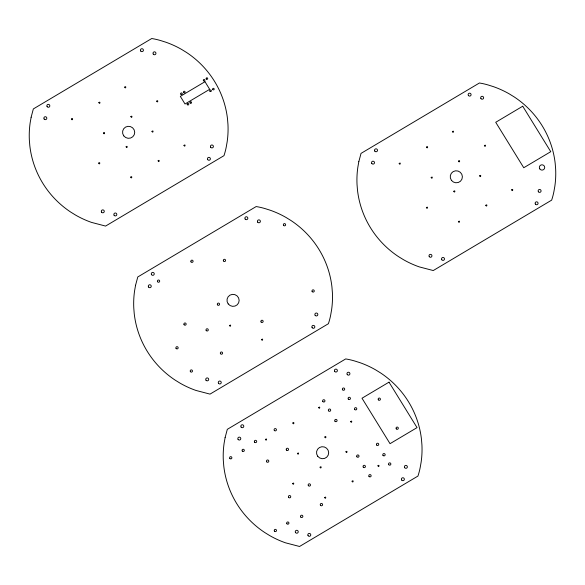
<?xml version="1.0" encoding="UTF-8"?>
<svg xmlns="http://www.w3.org/2000/svg" width="585" height="585" viewBox="0 0 585 585"><rect width="100%" height="100%" fill="white"/><g stroke="black" fill="none" stroke-linecap="round" stroke-linejoin="round"><path stroke-width="0.88" d="M71.494 118.982C72.394 121.556 73.476 117.124 71.494 118.982M98.858 102.602C99.764 105.168 100.839 100.744 98.858 102.602M98.689 163.098C99.596 165.665 100.678 161.241 98.689 163.098M103.494 133C104.401 135.566 105.475 131.142 103.494 133M124.693 87.114C125.599 89.688 126.674 85.256 124.693 87.114M126.104 146.791C127.011 149.365 128.093 144.934 126.104 146.791M130.857 116.612C131.764 119.186 132.846 114.762 130.857 116.612M130.696 177.109C131.596 179.683 132.678 175.259 130.696 177.109M151.968 131.354C152.875 133.928 153.957 129.497 151.968 131.354M156.692 101.132C157.599 103.699 158.681 99.274 156.692 101.132M158.111 160.809C159.01 163.383 160.093 158.952 158.111 160.809M183.975 145.373C184.875 147.946 185.957 143.515 183.975 145.373M229.539 325.501C230.446 328.075 231.528 323.651 229.539 325.501M261.539 339.519C262.446 342.093 263.528 337.662 261.539 339.519M265.451 439.386C266.358 441.96 267.44 437.529 265.451 439.386M292.822 423.006C293.721 425.58 294.803 421.149 292.822 423.006M292.654 483.502C293.56 486.077 294.643 481.645 292.654 483.502M297.458 453.404C298.357 455.978 299.44 451.547 297.458 453.404M318.657 407.518C319.556 410.092 320.639 405.661 318.657 407.518M320.068 467.196C320.975 469.77 322.057 465.346 320.068 467.196M324.821 437.024C325.728 439.591 326.81 435.167 324.821 437.024M324.66 497.521C325.56 500.087 326.642 495.663 324.66 497.521M345.932 451.759C346.839 454.333 347.921 449.909 345.932 451.759M350.656 421.536C351.563 424.11 352.645 419.679 350.656 421.536M352.068 481.214C352.974 483.788 354.057 479.356 352.068 481.214M399.175 163.449C400.074 166.023 401.156 161.599 399.175 163.449M377.939 465.777C378.839 468.351 379.921 463.92 377.939 465.777M426.538 147.069C427.438 149.643 428.52 145.212 426.538 147.069M426.37 207.565C427.277 210.139 428.359 205.708 426.37 207.565M431.174 177.467C432.081 180.041 433.156 175.61 431.174 177.467M452.373 131.581C453.273 134.155 454.355 129.731 452.373 131.581M453.784 191.266C454.691 193.832 455.773 189.408 453.784 191.266M458.538 161.087C459.444 163.661 460.527 159.23 458.538 161.087M458.377 221.583C459.276 224.157 460.358 219.726 458.377 221.583M479.649 175.822C480.556 178.396 481.638 173.972 479.649 175.822M484.373 145.599C485.279 148.173 486.362 143.742 484.373 145.599M485.791 205.276C486.691 207.85 487.773 203.426 485.791 205.276M511.656 189.84C512.555 192.414 513.637 187.99 511.656 189.84M31.137 117.227L30.149 122.843A92.284 90.741 22.8 0 0 29.345 139.932L29.806 145.636A92.284 90.741 22.8 0 0 70.814 212.143L75.743 215.185A92.284 90.741 22.8 0 0 91.545 222.41L105.578 226.073L223.975 155.668A69.505 68.343 22.8 0 0 226.68 144.524L227.17 141.753A92.284 90.741 22.8 0 0 227.974 124.656L227.514 118.96A92.284 90.741 22.8 0 0 186.505 52.453L181.577 49.411A92.284 90.741 22.8 0 0 165.774 42.186L163.047 41.33A69.505 68.343 22.8 0 0 151.742 38.522L33.345 108.927L31.137 117.227M135.566 285.261L134.579 290.884A92.284 90.741 22.8 0 0 133.775 307.973L134.236 313.677A92.284 90.741 22.8 0 0 175.244 380.184L180.173 383.226A92.284 90.741 22.8 0 0 195.968 390.444L210.008 394.115L328.404 323.71A69.505 68.343 22.8 0 0 331.11 312.565L331.6 309.794A92.284 90.741 22.8 0 0 332.404 292.697L331.944 286.994A92.284 90.741 22.8 0 0 290.935 220.494L286.006 217.452A92.284 90.741 22.8 0 0 270.204 210.227L267.477 209.364A69.505 68.343 22.8 0 0 256.171 206.556L137.775 276.968L135.566 285.261M225.101 437.631L224.113 443.247A92.284 90.741 22.8 0 0 223.309 460.344L223.77 466.04A92.284 90.741 22.8 0 0 264.778 532.547L269.707 535.589A92.284 90.741 22.8 0 0 285.502 542.814L299.542 546.478L417.939 476.073A69.505 68.343 22.8 0 0 420.644 464.929L421.134 462.157A92.284 90.741 22.8 0 0 421.939 445.068L421.478 439.364A92.284 90.741 22.8 0 0 380.469 372.857L375.541 369.815A92.284 90.741 22.8 0 0 359.738 362.59L357.011 361.735A69.505 68.343 22.8 0 0 345.706 358.927L227.309 429.332L225.101 437.631M358.817 161.694L357.83 167.31A92.284 90.741 22.8 0 0 357.025 184.407L357.486 190.11A92.284 90.741 22.8 0 0 398.495 256.618L403.423 259.652A92.284 90.741 22.8 0 0 419.226 266.877L433.258 270.548L551.655 200.136A69.505 68.343 22.8 0 0 554.361 188.999L554.851 186.22A92.284 90.741 22.8 0 0 555.655 169.131L555.194 163.427A92.284 90.741 22.8 0 0 514.186 96.92L509.257 93.878A92.284 90.741 22.8 0 0 493.455 86.66L490.727 85.798A69.505 68.343 22.8 0 0 479.422 82.99L361.025 153.394L358.817 161.694M204.984 81.703L180.326 96.364L185.021 103.991L209.679 89.322L204.984 81.703M522.727 106.221L495.722 122.287L523.75 167.741L550.763 151.683L522.727 106.221M389.01 382.159L362.005 398.224L390.034 443.679L417.047 427.62L389.01 382.159M295.557 532.599A1.484 1.462 22.8 0 0 298.109 532.357A1.484 1.462 22.8 0 0 296.595 530.288A1.484 1.462 22.8 0 0 295.557 532.599M308.068 535.67A1.484 1.462 22.8 0 0 310.628 535.524A1.484 1.462 22.8 0 0 309.194 533.403A1.484 1.462 22.8 0 0 308.068 535.67M401.668 480.036A1.484 1.462 22.8 0 0 404.22 479.846A1.484 1.462 22.8 0 0 402.751 477.755A1.484 1.462 22.8 0 0 401.668 480.036M404.652 467.656A1.484 1.462 22.8 0 0 407.211 467.51A1.484 1.462 22.8 0 0 405.778 465.389A1.484 1.462 22.8 0 0 404.652 467.656M347.241 374.539A1.484 1.462 22.8 0 0 349.793 374.298A1.484 1.462 22.8 0 0 348.272 372.236A1.484 1.462 22.8 0 0 347.241 374.539M334.715 371.446A1.484 1.462 22.8 0 0 337.26 371.161A1.484 1.462 22.8 0 0 335.702 369.12A1.484 1.462 22.8 0 0 334.715 371.446M241.086 427.043A1.484 1.462 22.8 0 0 243.645 426.874A1.484 1.462 22.8 0 0 242.19 424.768A1.484 1.462 22.8 0 0 241.086 427.043M238.08 439.393A1.484 1.462 22.8 0 0 240.64 439.24A1.484 1.462 22.8 0 0 239.199 437.127A1.484 1.462 22.8 0 0 238.08 439.393M254.57 442.158A1.185 1.163 22.8 0 0 256.596 441.953A1.185 1.163 22.8 0 0 255.382 440.315A1.185 1.163 22.8 0 0 254.57 442.158M274.314 430.414A1.185 1.163 22.8 0 0 276.339 430.209A1.185 1.163 22.8 0 0 275.125 428.578A1.185 1.163 22.8 0 0 274.314 430.414M266.672 461.792A1.185 1.163 22.8 0 0 268.705 461.623A1.185 1.163 22.8 0 0 267.52 459.971A1.185 1.163 22.8 0 0 266.672 461.792M286.409 450.041A1.185 1.163 22.8 0 0 288.442 449.894A1.185 1.163 22.8 0 0 287.279 448.227A1.185 1.163 22.8 0 0 286.409 450.041M288.632 497.396A1.185 1.163 22.8 0 0 290.657 497.162A1.185 1.163 22.8 0 0 289.414 495.546A1.185 1.163 22.8 0 0 288.632 497.396M308.361 485.638A1.185 1.163 22.8 0 0 310.386 485.448A1.185 1.163 22.8 0 0 309.187 483.802A1.185 1.163 22.8 0 0 308.361 485.638M300.727 517.016A1.185 1.163 22.8 0 0 302.759 516.855A1.185 1.163 22.8 0 0 301.582 515.195A1.185 1.163 22.8 0 0 300.727 517.016M320.456 505.264A1.185 1.163 22.8 0 0 322.496 505.133A1.185 1.163 22.8 0 0 321.34 503.451A1.185 1.163 22.8 0 0 320.456 505.264M322.818 401.522A1.185 1.163 22.8 0 0 324.851 401.39A1.185 1.163 22.8 0 0 323.695 399.716A1.185 1.163 22.8 0 0 322.818 401.522M342.554 389.771A1.185 1.163 22.8 0 0 344.587 389.661A1.185 1.163 22.8 0 0 343.453 387.972A1.185 1.163 22.8 0 0 342.554 389.771M334.949 421.193A1.185 1.163 22.8 0 0 336.982 421.024A1.185 1.163 22.8 0 0 335.797 419.372A1.185 1.163 22.8 0 0 334.949 421.193M356.894 456.775A1.185 1.163 22.8 0 0 358.919 456.585A1.185 1.163 22.8 0 0 357.713 454.94A1.185 1.163 22.8 0 0 356.894 456.775M369.011 476.431A1.185 1.163 22.8 0 0 371.044 476.234A1.185 1.163 22.8 0 0 369.83 474.596A1.185 1.163 22.8 0 0 369.011 476.431M388.747 464.687A1.185 1.163 22.8 0 0 390.78 464.497A1.185 1.163 22.8 0 0 389.581 462.852A1.185 1.163 22.8 0 0 388.747 464.687M376.645 445.017A1.155 1.141 22.8 0 0 378.634 444.841A1.155 1.141 22.8 0 0 377.471 443.225A1.155 1.141 22.8 0 0 376.645 445.017M354.722 409.456A1.155 1.141 22.8 0 0 356.704 409.259A1.155 1.141 22.8 0 0 355.526 407.657A1.155 1.141 22.8 0 0 354.722 409.456M328.529 410.802A1.192 1.17 22.8 0 0 330.576 410.685A1.192 1.17 22.8 0 0 329.435 408.988A1.192 1.17 22.8 0 0 328.529 410.802M348.309 399.109A1.192 1.17 22.8 0 0 350.349 398.897A1.192 1.17 22.8 0 0 349.113 397.259A1.192 1.17 22.8 0 0 348.309 399.109M363.27 467.137A1.192 1.17 22.8 0 0 365.318 466.969A1.192 1.17 22.8 0 0 364.126 465.302A1.192 1.17 22.8 0 0 363.27 467.137M382.992 455.371A1.192 1.17 22.8 0 0 385.047 455.254A1.192 1.17 22.8 0 0 383.899 453.558A1.192 1.17 22.8 0 0 382.992 455.371M229.846 458.45A1.141 1.126 22.8 0 0 231.799 458.223A1.141 1.126 22.8 0 0 230.6 456.658A1.141 1.126 22.8 0 0 229.846 458.45M242.278 451.05A1.141 1.126 22.8 0 0 244.237 450.83A1.141 1.126 22.8 0 0 243.038 449.265A1.141 1.126 22.8 0 0 242.278 451.05M286.891 523.75A1.141 1.126 22.8 0 0 288.851 523.531A1.141 1.126 22.8 0 0 287.659 521.959A1.141 1.126 22.8 0 0 286.891 523.75M274.46 531.151A1.141 1.126 22.8 0 0 276.42 530.917A1.141 1.126 22.8 0 0 275.221 529.359A1.141 1.126 22.8 0 0 274.46 531.151M317.721 456.263A6.106 6.004 22.8 0 0 328.192 455.152A6.106 6.004 22.8 0 0 321.874 446.735A6.106 6.004 22.8 0 0 317.721 456.263M378.363 399.833A1.141 1.126 22.8 0 0 380.33 399.643A1.141 1.126 22.8 0 0 379.16 398.056A1.141 1.126 22.8 0 0 378.363 399.833M396.264 428.856A1.141 1.126 22.8 0 0 398.224 428.659A1.141 1.126 22.8 0 0 397.047 427.072A1.141 1.126 22.8 0 0 396.264 428.856M315.176 315.366A1.484 1.462 22.8 0 0 317.721 315.066A1.484 1.462 22.8 0 0 316.156 313.033A1.484 1.462 22.8 0 0 315.176 315.366M257.707 222.176A1.484 1.462 22.8 0 0 260.259 221.934A1.484 1.462 22.8 0 0 258.738 219.865A1.484 1.462 22.8 0 0 257.707 222.176M245.181 219.083A1.484 1.462 22.8 0 0 247.726 218.79A1.484 1.462 22.8 0 0 246.168 216.757A1.484 1.462 22.8 0 0 245.181 219.083M151.552 274.679A1.484 1.462 22.8 0 0 154.111 274.504A1.484 1.462 22.8 0 0 152.656 272.398A1.484 1.462 22.8 0 0 151.552 274.679M148.546 287.03A1.484 1.462 22.8 0 0 151.105 286.877A1.484 1.462 22.8 0 0 149.665 284.756A1.484 1.462 22.8 0 0 148.546 287.03M206.022 380.235A1.484 1.462 22.8 0 0 208.574 379.987A1.484 1.462 22.8 0 0 207.061 377.925A1.484 1.462 22.8 0 0 206.022 380.235M218.534 383.307A1.484 1.462 22.8 0 0 221.093 383.153A1.484 1.462 22.8 0 0 219.66 381.032A1.484 1.462 22.8 0 0 218.534 383.307M312.134 327.673A1.484 1.462 22.8 0 0 314.686 327.483A1.484 1.462 22.8 0 0 313.216 325.384A1.484 1.462 22.8 0 0 312.134 327.673M228.187 303.9A6.106 6.004 22.8 0 0 238.658 302.789A6.106 6.004 22.8 0 0 232.34 294.372A6.106 6.004 22.8 0 0 228.187 303.9M220.486 353.676A1.141 1.126 22.8 0 0 222.461 353.647A1.141 1.126 22.8 0 0 221.43 351.973A1.141 1.126 22.8 0 0 220.486 353.676M190.366 371.585A1.141 1.126 22.8 0 0 192.341 371.555A1.141 1.126 22.8 0 0 191.31 369.881A1.141 1.126 22.8 0 0 190.366 371.585M206.169 330.459A1.141 1.126 22.8 0 0 208.143 330.43A1.141 1.126 22.8 0 0 207.112 328.755A1.141 1.126 22.8 0 0 206.169 330.459M176.056 348.375A1.141 1.126 22.8 0 0 178.023 348.346A1.141 1.126 22.8 0 0 176.992 346.671A1.141 1.126 22.8 0 0 176.056 348.375M190.988 261.839A1.141 1.126 22.8 0 0 192.962 261.809A1.141 1.126 22.8 0 0 191.924 260.135A1.141 1.126 22.8 0 0 190.988 261.839M157.548 281.685A1.141 1.126 22.8 0 0 159.522 281.721A1.141 1.126 22.8 0 0 158.542 280.01A1.141 1.126 22.8 0 0 157.548 281.685M217.466 304.785A1.141 1.126 22.8 0 0 219.441 304.756A1.141 1.126 22.8 0 0 218.41 303.081A1.141 1.126 22.8 0 0 217.466 304.785M184.041 324.66A1.141 1.126 22.8 0 0 186.015 324.631A1.141 1.126 22.8 0 0 184.984 322.957A1.141 1.126 22.8 0 0 184.041 324.66M223.404 260.859A1.141 1.126 22.8 0 0 225.364 261.1A1.141 1.126 22.8 0 0 224.567 259.301A1.141 1.126 22.8 0 0 223.404 260.859M261.064 321.962A1.141 1.126 22.8 0 0 263.038 321.874A1.141 1.126 22.8 0 0 261.956 320.229A1.141 1.126 22.8 0 0 261.064 321.962M283.549 225.342A1.141 1.126 22.8 0 0 285.517 225.21A1.141 1.126 22.8 0 0 284.398 223.594A1.141 1.126 22.8 0 0 283.549 225.342M312.112 291.469A1.141 1.126 22.8 0 0 314.086 291.586A1.141 1.126 22.8 0 0 313.18 289.838A1.141 1.126 22.8 0 0 312.112 291.469M44.116 118.989A1.484 1.462 22.8 0 0 46.676 118.835A1.484 1.462 22.8 0 0 45.235 116.722A1.484 1.462 22.8 0 0 44.116 118.989M210.688 147.252A1.484 1.462 22.8 0 0 213.247 147.106A1.484 1.462 22.8 0 0 211.814 144.985A1.484 1.462 22.8 0 0 210.688 147.252M153.277 54.134A1.484 1.462 22.8 0 0 155.829 53.893A1.484 1.462 22.8 0 0 154.316 51.831A1.484 1.462 22.8 0 0 153.277 54.134M140.751 51.041A1.484 1.462 22.8 0 0 143.296 50.756A1.484 1.462 22.8 0 0 141.738 48.716A1.484 1.462 22.8 0 0 140.751 51.041M47.122 106.638A1.484 1.462 22.8 0 0 49.681 106.463A1.484 1.462 22.8 0 0 48.226 104.357A1.484 1.462 22.8 0 0 47.122 106.638M207.704 159.632A1.484 1.462 22.8 0 0 210.256 159.442A1.484 1.462 22.8 0 0 208.786 157.35A1.484 1.462 22.8 0 0 207.704 159.632M114.104 215.265A1.484 1.462 22.8 0 0 116.664 215.119A1.484 1.462 22.8 0 0 115.23 212.998A1.484 1.462 22.8 0 0 114.104 215.265M123.757 135.859A6.106 6.004 22.8 0 0 134.228 134.747A6.106 6.004 22.8 0 0 127.91 126.331A6.106 6.004 22.8 0 0 123.757 135.859M101.593 212.194A1.484 1.462 22.8 0 0 104.145 211.953A1.484 1.462 22.8 0 0 102.631 209.883A1.484 1.462 22.8 0 0 101.593 212.194M206.227 78.982A0.797 0.79 22.8 0 0 207.609 78.96A0.797 0.79 22.8 0 0 206.885 77.79A0.797 0.79 22.8 0 0 206.227 78.982M209.847 91.084A0.797 0.79 22.8 0 0 211.222 91.245A0.797 0.79 22.8 0 0 210.666 89.995A0.797 0.79 22.8 0 0 209.847 91.084M203.448 80.708A0.797 0.79 22.8 0 0 204.816 80.576A0.797 0.79 22.8 0 0 203.997 79.465A0.797 0.79 22.8 0 0 203.448 80.708M190.081 102.931A0.797 0.79 22.8 0 0 191.463 102.96A0.797 0.79 22.8 0 0 190.783 101.761A0.797 0.79 22.8 0 0 190.081 102.931M187.244 104.576A0.797 0.79 22.8 0 0 188.626 104.664A0.797 0.79 22.8 0 0 188.004 103.435A0.797 0.79 22.8 0 0 187.244 104.576M183.566 92.357A0.797 0.79 22.8 0 0 184.948 92.481A0.797 0.79 22.8 0 0 184.348 91.238A0.797 0.79 22.8 0 0 183.566 92.357M180.787 94.105A0.797 0.79 22.8 0 0 182.169 94.083A0.797 0.79 22.8 0 0 181.445 92.913A0.797 0.79 22.8 0 0 180.787 94.105M212.713 89.505A0.797 0.79 22.8 0 0 214.095 89.483A0.797 0.79 22.8 0 0 213.371 88.313A0.797 0.79 22.8 0 0 212.713 89.505M374.802 151.105A1.484 1.462 22.8 0 0 377.362 150.937A1.484 1.462 22.8 0 0 375.906 148.831A1.484 1.462 22.8 0 0 374.802 151.105M468.431 95.516A1.484 1.462 22.8 0 0 470.976 95.223A1.484 1.462 22.8 0 0 469.419 93.183A1.484 1.462 22.8 0 0 468.431 95.516M429.273 256.661A1.484 1.462 22.8 0 0 431.825 256.42A1.484 1.462 22.8 0 0 430.311 254.358A1.484 1.462 22.8 0 0 429.273 256.661M441.785 259.733A1.484 1.462 22.8 0 0 444.344 259.586A1.484 1.462 22.8 0 0 442.911 257.466A1.484 1.462 22.8 0 0 441.785 259.733M535.385 204.099A1.484 1.462 22.8 0 0 537.937 203.916A1.484 1.462 22.8 0 0 536.467 201.818A1.484 1.462 22.8 0 0 535.385 204.099M538.427 191.8A1.484 1.462 22.8 0 0 540.971 191.492A1.484 1.462 22.8 0 0 539.407 189.467A1.484 1.462 22.8 0 0 538.427 191.8M480.958 98.609A1.484 1.462 22.8 0 0 483.51 98.36A1.484 1.462 22.8 0 0 481.996 96.298A1.484 1.462 22.8 0 0 480.958 98.609M451.437 180.334A6.106 6.004 22.8 0 0 461.909 179.222A6.106 6.004 22.8 0 0 455.591 170.805A6.106 6.004 22.8 0 0 451.437 180.334M371.797 163.456A1.484 1.462 22.8 0 0 374.356 163.303A1.484 1.462 22.8 0 0 372.916 161.189A1.484 1.462 22.8 0 0 371.797 163.456M539.801 168.904A2.684 2.64 22.8 0 0 544.43 168.641A2.684 2.64 22.8 0 0 541.842 164.809A2.684 2.64 22.8 0 0 539.801 168.904"/></g></svg>
